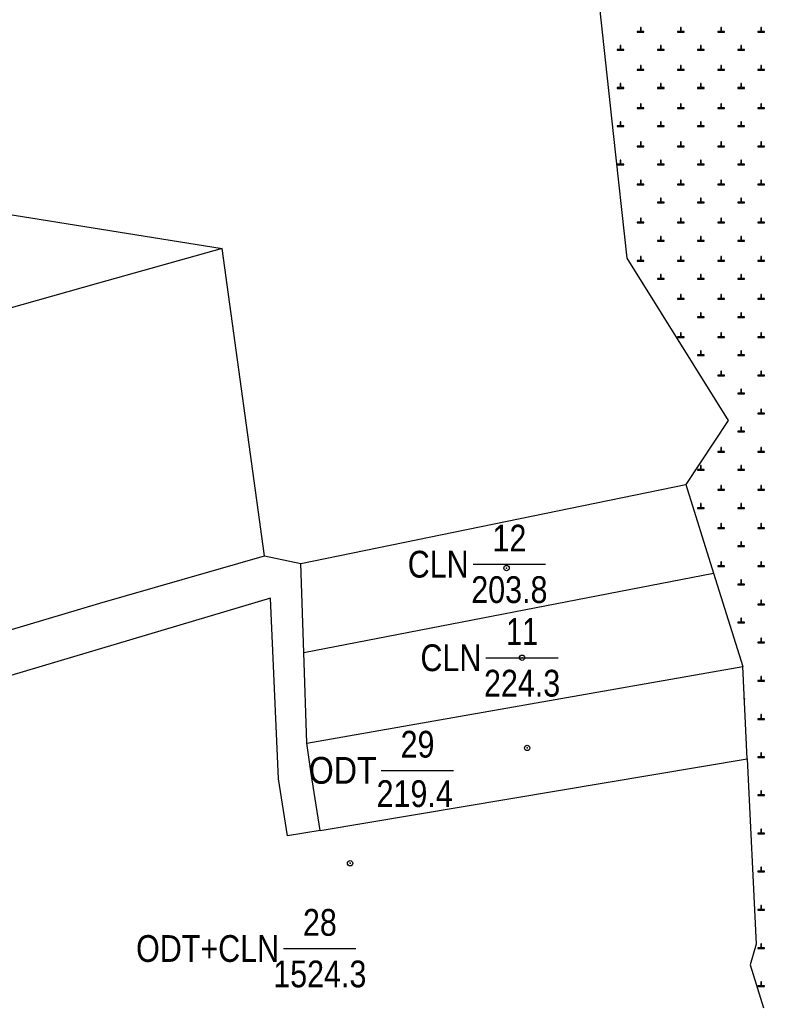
# Model space of a CAD drawing. Header units: metres. Extents: x 551390 to 552118, y 1837759 to 1838646.
# Drawn here: x 551828.8 to 551884.9, y 1838434.8 to 1838508.5 of the extents above; entities that cross this region are included whole.
import ezdxf
from ezdxf.enums import TextEntityAlignment as Align

# ---------------------------------------------------------------- set-up
doc = ezdxf.new("R2010")
doc.units = ezdxf.units.M
doc.header["$LTSCALE"] = 0.8
doc.header["$PDMODE"] = 32
doc.header["$PDSIZE"] = 0.4
doc.linetypes.add('DASH_DOUBLE_DOT', pattern=[9.2, 5, -1.2, 0.3, -1.2, 0.3, -1.2])
for name, color, linetype, lineweight in [('10', 7, 'Continuous', 13), ('13', 7, 'Continuous', 13), ('19', 7, 'Continuous', 13), ('2', 7, 'DASH_DOUBLE_DOT', 25), ('23', 7, 'Continuous', 13)]:
    doc.layers.add(name, color=color, linetype=linetype, lineweight=lineweight)
doc.layers.add('4', color=7, linetype='Continuous')

msp = doc.modelspace()

# ---------------------------------------------------------------- linework, layer by layer
at = {"layer": '10'}
for p, q in [((551792.49, 1838499.67), (551843.91, 1838491.42)), ((551847.07, 1838468.45), (551843.91, 1838491.42)), ((551849.79, 1838467.89), (551878.53, 1838473.78)), ((551878.53, 1838473.78), (551880.61, 1838467.16)), ((551850.02, 1838461.23), (551880.61, 1838467.16)), ((551880.61, 1838467.16), (551882.8, 1838460.18)), ((551850.25, 1838454.45), (551882.8, 1838460.18)), ((551883.11, 1838453.3), (551882.8, 1838460.18)), ((551851.23, 1838447.94), (551883.11, 1838453.3))]:
    msp.add_line(p, q, dxfattribs=at)
for points in [[(551973.16, 1838500), (551951.16, 1838576.61), (551951.17, 1838576.63), (551932.18, 1838574.02), (551935.39, 1838524.4), (551872.61, 1838520.36), (551870.95, 1838519.99), (551873.12, 1838500)], [(551873.12, 1838500), (551874.13, 1838490.7), (551881.69, 1838478.57), (551878.53, 1838473.78)], [(551843.91, 1838491.42), (551834.7, 1838488.83), (551807.2, 1838481.05), (551795.49, 1838478.37)], [(551883.11, 1838453.3), (551883.78, 1838439.45), (551883.34, 1838437.9), (551884.34, 1838434.68)]]:
    msp.add_lwpolyline(points, dxfattribs=at)
at = {"layer": '13'}
for p, q in [((551862.66, 1838467.83), (551868.06, 1838467.83)), ((551863.61, 1838460.84), (551869.01, 1838460.84)), ((551855.8, 1838452.43), (551861.2, 1838452.43)), ((551848.51, 1838439.12), (551853.91, 1838439.12))]:
    msp.add_line(p, q, dxfattribs=at)
for p in [(551865.15, 1838467.54), (551866.31, 1838460.84), (551866.69, 1838454.1), (551853.47, 1838445.49)]:
    msp.add_point(p, dxfattribs=at)
at = {"layer": '19', "lineweight": 25}
msp.add_line((551882.91, 1838457.74), (551882.91, 1838457.79), dxfattribs=at)
at = {"layer": '19'}
for points in [[(551874.91, 1838507.58), (551875.41, 1838507.58), (551875.41, 1838507.63), (551875.19, 1838507.63), (551875.19, 1838507.93), (551875.14, 1838507.93), (551875.14, 1838507.63), (551874.91, 1838507.63)], [(551877.91, 1838507.58), (551878.41, 1838507.58), (551878.41, 1838507.63), (551878.19, 1838507.63), (551878.19, 1838507.93), (551878.14, 1838507.93), (551878.14, 1838507.63), (551877.91, 1838507.63)], [(551880.91, 1838507.58), (551881.41, 1838507.58), (551881.41, 1838507.63), (551881.19, 1838507.63), (551881.19, 1838507.93), (551881.14, 1838507.93), (551881.14, 1838507.63), (551880.91, 1838507.63)], [(551883.91, 1838507.58), (551884.41, 1838507.58), (551884.41, 1838507.63), (551884.19, 1838507.63), (551884.19, 1838507.93), (551884.14, 1838507.93), (551884.14, 1838507.63), (551883.91, 1838507.63)], [(551873.41, 1838506.23), (551873.91, 1838506.23), (551873.91, 1838506.28), (551873.69, 1838506.28), (551873.69, 1838506.58), (551873.64, 1838506.58), (551873.64, 1838506.28), (551873.41, 1838506.28)], [(551876.41, 1838506.23), (551876.91, 1838506.23), (551876.91, 1838506.28), (551876.69, 1838506.28), (551876.69, 1838506.58), (551876.64, 1838506.58), (551876.64, 1838506.28), (551876.41, 1838506.28)], [(551879.41, 1838506.23), (551879.91, 1838506.23), (551879.91, 1838506.28), (551879.69, 1838506.28), (551879.69, 1838506.58), (551879.64, 1838506.58), (551879.64, 1838506.28), (551879.41, 1838506.28)], [(551882.41, 1838506.23), (551882.91, 1838506.23), (551882.91, 1838506.28), (551882.69, 1838506.28), (551882.69, 1838506.58), (551882.64, 1838506.58), (551882.64, 1838506.28), (551882.41, 1838506.28)], [(551874.91, 1838504.73), (551875.41, 1838504.73), (551875.41, 1838504.78), (551875.19, 1838504.78), (551875.19, 1838505.08), (551875.14, 1838505.08), (551875.14, 1838504.78), (551874.91, 1838504.78)], [(551877.91, 1838504.73), (551878.41, 1838504.73), (551878.41, 1838504.78), (551878.19, 1838504.78), (551878.19, 1838505.08), (551878.14, 1838505.08), (551878.14, 1838504.78), (551877.91, 1838504.78)], [(551880.91, 1838504.73), (551881.41, 1838504.73), (551881.41, 1838504.78), (551881.19, 1838504.78), (551881.19, 1838505.08), (551881.14, 1838505.08), (551881.14, 1838504.78), (551880.91, 1838504.78)], [(551883.91, 1838504.73), (551884.41, 1838504.73), (551884.41, 1838504.78), (551884.19, 1838504.78), (551884.19, 1838505.08), (551884.14, 1838505.08), (551884.14, 1838504.78), (551883.91, 1838504.78)], [(551873.41, 1838503.38), (551873.91, 1838503.38), (551873.91, 1838503.43), (551873.69, 1838503.43), (551873.69, 1838503.73), (551873.64, 1838503.73), (551873.64, 1838503.43), (551873.41, 1838503.43)], [(551876.41, 1838503.38), (551876.91, 1838503.38), (551876.91, 1838503.43), (551876.69, 1838503.43), (551876.69, 1838503.73), (551876.64, 1838503.73), (551876.64, 1838503.43), (551876.41, 1838503.43)], [(551879.41, 1838503.38), (551879.91, 1838503.38), (551879.91, 1838503.43), (551879.69, 1838503.43), (551879.69, 1838503.73), (551879.64, 1838503.73), (551879.64, 1838503.43), (551879.41, 1838503.43)], [(551882.41, 1838503.38), (551882.91, 1838503.38), (551882.91, 1838503.43), (551882.69, 1838503.43), (551882.69, 1838503.73), (551882.64, 1838503.73), (551882.64, 1838503.43), (551882.41, 1838503.43)], [(551874.91, 1838501.88), (551875.41, 1838501.88), (551875.41, 1838501.93), (551875.19, 1838501.93), (551875.19, 1838502.23), (551875.14, 1838502.23), (551875.14, 1838501.93), (551874.91, 1838501.93)], [(551877.91, 1838501.88), (551878.41, 1838501.88), (551878.41, 1838501.93), (551878.19, 1838501.93), (551878.19, 1838502.23), (551878.14, 1838502.23), (551878.14, 1838501.93), (551877.91, 1838501.93)], [(551880.91, 1838501.88), (551881.41, 1838501.88), (551881.41, 1838501.93), (551881.19, 1838501.93), (551881.19, 1838502.23), (551881.14, 1838502.23), (551881.14, 1838501.93), (551880.91, 1838501.93)], [(551883.91, 1838501.88), (551884.41, 1838501.88), (551884.41, 1838501.93), (551884.19, 1838501.93), (551884.19, 1838502.23), (551884.14, 1838502.23), (551884.14, 1838501.93), (551883.91, 1838501.93)], [(551873.41, 1838500.52), (551873.91, 1838500.52), (551873.91, 1838500.57), (551873.69, 1838500.57), (551873.69, 1838500.88), (551873.64, 1838500.88), (551873.64, 1838500.57), (551873.41, 1838500.57)], [(551876.41, 1838500.52), (551876.91, 1838500.52), (551876.91, 1838500.57), (551876.69, 1838500.57), (551876.69, 1838500.88), (551876.64, 1838500.88), (551876.64, 1838500.57), (551876.41, 1838500.57)], [(551879.41, 1838500.52), (551879.91, 1838500.52), (551879.91, 1838500.57), (551879.69, 1838500.57), (551879.69, 1838500.88), (551879.64, 1838500.88), (551879.64, 1838500.57), (551879.41, 1838500.57)], [(551882.41, 1838500.52), (551882.91, 1838500.52), (551882.91, 1838500.57), (551882.69, 1838500.57), (551882.69, 1838500.88), (551882.64, 1838500.88), (551882.64, 1838500.57), (551882.41, 1838500.57)], [(551874.91, 1838499.02), (551875.41, 1838499.02), (551875.41, 1838499.07), (551875.19, 1838499.07), (551875.19, 1838499.38), (551875.14, 1838499.38), (551875.14, 1838499.07), (551874.91, 1838499.07)], [(551877.91, 1838499.02), (551878.41, 1838499.02), (551878.41, 1838499.07), (551878.19, 1838499.07), (551878.19, 1838499.38), (551878.14, 1838499.38), (551878.14, 1838499.07), (551877.91, 1838499.07)], [(551880.91, 1838499.02), (551881.41, 1838499.02), (551881.41, 1838499.07), (551881.19, 1838499.07), (551881.19, 1838499.38), (551881.14, 1838499.38), (551881.14, 1838499.07), (551880.91, 1838499.07)], [(551883.91, 1838499.02), (551884.41, 1838499.02), (551884.41, 1838499.07), (551884.19, 1838499.07), (551884.19, 1838499.38), (551884.14, 1838499.38), (551884.14, 1838499.07), (551883.91, 1838499.07)], [(551873.41, 1838497.67), (551873.91, 1838497.67), (551873.91, 1838497.72), (551873.69, 1838497.72), (551873.69, 1838498.02), (551873.64, 1838498.02), (551873.64, 1838497.72), (551873.41, 1838497.72)], [(551876.41, 1838497.67), (551876.91, 1838497.67), (551876.91, 1838497.72), (551876.69, 1838497.72), (551876.69, 1838498.02), (551876.64, 1838498.02), (551876.64, 1838497.72), (551876.41, 1838497.72)], [(551879.41, 1838497.67), (551879.91, 1838497.67), (551879.91, 1838497.72), (551879.69, 1838497.72), (551879.69, 1838498.02), (551879.64, 1838498.02), (551879.64, 1838497.72), (551879.41, 1838497.72)], [(551882.41, 1838497.67), (551882.91, 1838497.67), (551882.91, 1838497.72), (551882.69, 1838497.72), (551882.69, 1838498.02), (551882.64, 1838498.02), (551882.64, 1838497.72), (551882.41, 1838497.72)], [(551874.91, 1838496.17), (551875.41, 1838496.17), (551875.41, 1838496.22), (551875.19, 1838496.22), (551875.19, 1838496.52), (551875.14, 1838496.52), (551875.14, 1838496.22), (551874.91, 1838496.22)], [(551877.91, 1838496.17), (551878.41, 1838496.17), (551878.41, 1838496.22), (551878.19, 1838496.22), (551878.19, 1838496.52), (551878.14, 1838496.52), (551878.14, 1838496.22), (551877.91, 1838496.22)], [(551880.91, 1838496.17), (551881.41, 1838496.17), (551881.41, 1838496.22), (551881.19, 1838496.22), (551881.19, 1838496.52), (551881.14, 1838496.52), (551881.14, 1838496.22), (551880.91, 1838496.22)], [(551883.91, 1838496.17), (551884.41, 1838496.17), (551884.41, 1838496.22), (551884.19, 1838496.22), (551884.19, 1838496.52), (551884.14, 1838496.52), (551884.14, 1838496.22), (551883.91, 1838496.22)], [(551876.41, 1838494.82), (551876.91, 1838494.82), (551876.91, 1838494.87), (551876.69, 1838494.87), (551876.69, 1838495.17), (551876.64, 1838495.17), (551876.64, 1838494.87), (551876.41, 1838494.87)], [(551879.41, 1838494.82), (551879.91, 1838494.82), (551879.91, 1838494.87), (551879.69, 1838494.87), (551879.69, 1838495.17), (551879.64, 1838495.17), (551879.64, 1838494.87), (551879.41, 1838494.87)], [(551882.41, 1838494.82), (551882.91, 1838494.82), (551882.91, 1838494.87), (551882.69, 1838494.87), (551882.69, 1838495.17), (551882.64, 1838495.17), (551882.64, 1838494.87), (551882.41, 1838494.87)], [(551874.91, 1838493.32), (551875.41, 1838493.32), (551875.41, 1838493.37), (551875.19, 1838493.37), (551875.19, 1838493.67), (551875.14, 1838493.67), (551875.14, 1838493.37), (551874.91, 1838493.37)], [(551877.91, 1838493.32), (551878.41, 1838493.32), (551878.41, 1838493.37), (551878.19, 1838493.37), (551878.19, 1838493.67), (551878.14, 1838493.67), (551878.14, 1838493.37), (551877.91, 1838493.37)], [(551880.91, 1838493.32), (551881.41, 1838493.32), (551881.41, 1838493.37), (551881.19, 1838493.37), (551881.19, 1838493.67), (551881.14, 1838493.67), (551881.14, 1838493.37), (551880.91, 1838493.37)], [(551883.91, 1838493.32), (551884.41, 1838493.32), (551884.41, 1838493.37), (551884.19, 1838493.37), (551884.19, 1838493.67), (551884.14, 1838493.67), (551884.14, 1838493.37), (551883.91, 1838493.37)], [(551876.41, 1838491.97), (551876.91, 1838491.97), (551876.91, 1838492.02), (551876.69, 1838492.02), (551876.69, 1838492.32), (551876.64, 1838492.32), (551876.64, 1838492.02), (551876.41, 1838492.02)], [(551879.41, 1838491.97), (551879.91, 1838491.97), (551879.91, 1838492.02), (551879.69, 1838492.02), (551879.69, 1838492.32), (551879.64, 1838492.32), (551879.64, 1838492.02), (551879.41, 1838492.02)], [(551882.41, 1838491.97), (551882.91, 1838491.97), (551882.91, 1838492.02), (551882.69, 1838492.02), (551882.69, 1838492.32), (551882.64, 1838492.32), (551882.64, 1838492.02), (551882.41, 1838492.02)], [(551874.91, 1838490.47), (551875.41, 1838490.47), (551875.41, 1838490.52), (551875.19, 1838490.52), (551875.19, 1838490.82), (551875.14, 1838490.82), (551875.14, 1838490.52), (551874.91, 1838490.52)], [(551877.91, 1838490.47), (551878.41, 1838490.47), (551878.41, 1838490.52), (551878.19, 1838490.52), (551878.19, 1838490.82), (551878.14, 1838490.82), (551878.14, 1838490.52), (551877.91, 1838490.52)], [(551880.91, 1838490.47), (551881.41, 1838490.47), (551881.41, 1838490.52), (551881.19, 1838490.52), (551881.19, 1838490.82), (551881.14, 1838490.82), (551881.14, 1838490.52), (551880.91, 1838490.52)], [(551883.91, 1838490.47), (551884.41, 1838490.47), (551884.41, 1838490.52), (551884.19, 1838490.52), (551884.19, 1838490.82), (551884.14, 1838490.82), (551884.14, 1838490.52), (551883.91, 1838490.52)], [(551876.41, 1838489.12), (551876.91, 1838489.12), (551876.91, 1838489.17), (551876.69, 1838489.17), (551876.69, 1838489.47), (551876.64, 1838489.47), (551876.64, 1838489.17), (551876.41, 1838489.17)], [(551879.41, 1838489.12), (551879.91, 1838489.12), (551879.91, 1838489.17), (551879.69, 1838489.17), (551879.69, 1838489.47), (551879.64, 1838489.47), (551879.64, 1838489.17), (551879.41, 1838489.17)], [(551882.41, 1838489.12), (551882.91, 1838489.12), (551882.91, 1838489.17), (551882.69, 1838489.17), (551882.69, 1838489.47), (551882.64, 1838489.47), (551882.64, 1838489.17), (551882.41, 1838489.17)], [(551877.91, 1838487.62), (551878.41, 1838487.62), (551878.41, 1838487.67), (551878.19, 1838487.67), (551878.19, 1838487.97), (551878.14, 1838487.97), (551878.14, 1838487.67), (551877.91, 1838487.67)], [(551880.91, 1838487.62), (551881.41, 1838487.62), (551881.41, 1838487.67), (551881.19, 1838487.67), (551881.19, 1838487.97), (551881.14, 1838487.97), (551881.14, 1838487.67), (551880.91, 1838487.67)], [(551883.91, 1838487.62), (551884.41, 1838487.62), (551884.41, 1838487.67), (551884.19, 1838487.67), (551884.19, 1838487.97), (551884.14, 1838487.97), (551884.14, 1838487.67), (551883.91, 1838487.67)], [(551879.41, 1838486.26), (551879.91, 1838486.26), (551879.91, 1838486.31), (551879.69, 1838486.31), (551879.69, 1838486.62), (551879.64, 1838486.62), (551879.64, 1838486.31), (551879.41, 1838486.31)], [(551882.41, 1838486.26), (551882.91, 1838486.26), (551882.91, 1838486.31), (551882.69, 1838486.31), (551882.69, 1838486.62), (551882.64, 1838486.62), (551882.64, 1838486.31), (551882.41, 1838486.31)], [(551877.91, 1838484.76), (551878.41, 1838484.76), (551878.41, 1838484.81), (551878.19, 1838484.81), (551878.19, 1838485.12), (551878.14, 1838485.12), (551878.14, 1838484.81), (551877.91, 1838484.81)], [(551880.91, 1838484.76), (551881.41, 1838484.76), (551881.41, 1838484.81), (551881.19, 1838484.81), (551881.19, 1838485.12), (551881.14, 1838485.12), (551881.14, 1838484.81), (551880.91, 1838484.81)], [(551883.91, 1838484.76), (551884.41, 1838484.76), (551884.41, 1838484.81), (551884.19, 1838484.81), (551884.19, 1838485.12), (551884.14, 1838485.12), (551884.14, 1838484.81), (551883.91, 1838484.81)], [(551879.41, 1838483.41), (551879.91, 1838483.41), (551879.91, 1838483.46), (551879.69, 1838483.46), (551879.69, 1838483.76), (551879.64, 1838483.76), (551879.64, 1838483.46), (551879.41, 1838483.46)], [(551882.41, 1838483.41), (551882.91, 1838483.41), (551882.91, 1838483.46), (551882.69, 1838483.46), (551882.69, 1838483.76), (551882.64, 1838483.76), (551882.64, 1838483.46), (551882.41, 1838483.46)], [(551880.91, 1838481.91), (551881.41, 1838481.91), (551881.41, 1838481.96), (551881.19, 1838481.96), (551881.19, 1838482.26), (551881.14, 1838482.26), (551881.14, 1838481.96), (551880.91, 1838481.96)], [(551883.91, 1838481.91), (551884.41, 1838481.91), (551884.41, 1838481.96), (551884.19, 1838481.96), (551884.19, 1838482.26), (551884.14, 1838482.26), (551884.14, 1838481.96), (551883.91, 1838481.96)], [(551882.41, 1838480.56), (551882.91, 1838480.56), (551882.91, 1838480.61), (551882.69, 1838480.61), (551882.69, 1838480.91), (551882.64, 1838480.91), (551882.64, 1838480.61), (551882.41, 1838480.61)], [(551883.91, 1838479.06), (551884.41, 1838479.06), (551884.41, 1838479.11), (551884.19, 1838479.11), (551884.19, 1838479.41), (551884.14, 1838479.41), (551884.14, 1838479.11), (551883.91, 1838479.11)], [(551882.41, 1838477.71), (551882.91, 1838477.71), (551882.91, 1838477.76), (551882.69, 1838477.76), (551882.69, 1838478.06), (551882.64, 1838478.06), (551882.64, 1838477.76), (551882.41, 1838477.76)], [(551880.91, 1838476.21), (551881.41, 1838476.21), (551881.41, 1838476.26), (551881.19, 1838476.26), (551881.19, 1838476.56), (551881.14, 1838476.56), (551881.14, 1838476.26), (551880.91, 1838476.26)], [(551883.91, 1838476.21), (551884.41, 1838476.21), (551884.41, 1838476.26), (551884.19, 1838476.26), (551884.19, 1838476.56), (551884.14, 1838476.56), (551884.14, 1838476.26), (551883.91, 1838476.26)], [(551879.41, 1838474.86), (551879.91, 1838474.86), (551879.91, 1838474.91), (551879.69, 1838474.91), (551879.69, 1838475.21), (551879.64, 1838475.21), (551879.64, 1838474.91), (551879.41, 1838474.91)], [(551882.41, 1838474.86), (551882.91, 1838474.86), (551882.91, 1838474.91), (551882.69, 1838474.91), (551882.69, 1838475.21), (551882.64, 1838475.21), (551882.64, 1838474.91), (551882.41, 1838474.91)], [(551880.91, 1838473.36), (551881.41, 1838473.36), (551881.41, 1838473.41), (551881.19, 1838473.41), (551881.19, 1838473.71), (551881.14, 1838473.71), (551881.14, 1838473.41), (551880.91, 1838473.41)], [(551883.91, 1838473.36), (551884.41, 1838473.36), (551884.41, 1838473.41), (551884.19, 1838473.41), (551884.19, 1838473.71), (551884.14, 1838473.71), (551884.14, 1838473.41), (551883.91, 1838473.41)], [(551879.41, 1838472), (551879.91, 1838472), (551879.91, 1838472.05), (551879.69, 1838472.05), (551879.69, 1838472.36), (551879.64, 1838472.36), (551879.64, 1838472.05), (551879.41, 1838472.05)], [(551882.41, 1838472), (551882.91, 1838472), (551882.91, 1838472.05), (551882.69, 1838472.05), (551882.69, 1838472.36), (551882.64, 1838472.36), (551882.64, 1838472.05), (551882.41, 1838472.05)], [(551880.91, 1838470.5), (551881.41, 1838470.5), (551881.41, 1838470.55), (551881.19, 1838470.55), (551881.19, 1838470.86), (551881.14, 1838470.86), (551881.14, 1838470.55), (551880.91, 1838470.55)], [(551883.91, 1838470.5), (551884.41, 1838470.5), (551884.41, 1838470.55), (551884.19, 1838470.55), (551884.19, 1838470.86), (551884.14, 1838470.86), (551884.14, 1838470.55), (551883.91, 1838470.55)], [(551882.41, 1838469.15), (551882.91, 1838469.15), (551882.91, 1838469.2), (551882.69, 1838469.2), (551882.69, 1838469.5), (551882.64, 1838469.5), (551882.64, 1838469.2), (551882.41, 1838469.2)], [(551880.91, 1838467.65), (551881.41, 1838467.65), (551881.41, 1838467.7), (551881.19, 1838467.7), (551881.19, 1838468), (551881.14, 1838468), (551881.14, 1838467.7), (551880.91, 1838467.7)], [(551883.91, 1838467.65), (551884.41, 1838467.65), (551884.41, 1838467.7), (551884.19, 1838467.7), (551884.19, 1838468), (551884.14, 1838468), (551884.14, 1838467.7), (551883.91, 1838467.7)], [(551882.41, 1838466.3), (551882.91, 1838466.3), (551882.91, 1838466.35), (551882.69, 1838466.35), (551882.69, 1838466.65), (551882.64, 1838466.65), (551882.64, 1838466.35), (551882.41, 1838466.35)], [(551883.91, 1838464.8), (551884.41, 1838464.8), (551884.41, 1838464.85), (551884.19, 1838464.85), (551884.19, 1838465.15), (551884.14, 1838465.15), (551884.14, 1838464.85), (551883.91, 1838464.85)], [(551882.41, 1838463.45), (551882.91, 1838463.45), (551882.91, 1838463.5), (551882.69, 1838463.5), (551882.69, 1838463.8), (551882.64, 1838463.8), (551882.64, 1838463.5), (551882.41, 1838463.5)], [(551883.91, 1838461.95), (551884.41, 1838461.95), (551884.41, 1838462), (551884.19, 1838462), (551884.19, 1838462.3), (551884.14, 1838462.3), (551884.14, 1838462), (551883.91, 1838462)], [(551883.91, 1838459.1), (551884.41, 1838459.1), (551884.41, 1838459.15), (551884.19, 1838459.15), (551884.19, 1838459.45), (551884.14, 1838459.45), (551884.14, 1838459.15), (551883.91, 1838459.15)], [(551883.91, 1838456.24), (551884.41, 1838456.24), (551884.41, 1838456.29), (551884.19, 1838456.29), (551884.19, 1838456.6), (551884.14, 1838456.6), (551884.14, 1838456.29), (551883.91, 1838456.29)], [(551883.91, 1838453.39), (551884.41, 1838453.39), (551884.41, 1838453.44), (551884.19, 1838453.44), (551884.19, 1838453.74), (551884.14, 1838453.74), (551884.14, 1838453.44), (551883.91, 1838453.44)], [(551883.91, 1838450.54), (551884.41, 1838450.54), (551884.41, 1838450.59), (551884.19, 1838450.59), (551884.19, 1838450.89), (551884.14, 1838450.89), (551884.14, 1838450.59), (551883.91, 1838450.59)], [(551883.91, 1838447.69), (551884.41, 1838447.69), (551884.41, 1838447.74), (551884.19, 1838447.74), (551884.19, 1838448.04), (551884.14, 1838448.04), (551884.14, 1838447.74), (551883.91, 1838447.74)], [(551883.91, 1838444.84), (551884.41, 1838444.84), (551884.41, 1838444.89), (551884.19, 1838444.89), (551884.19, 1838445.19), (551884.14, 1838445.19), (551884.14, 1838444.89), (551883.91, 1838444.89)], [(551883.91, 1838441.98), (551884.41, 1838441.98), (551884.41, 1838442.03), (551884.19, 1838442.03), (551884.19, 1838442.34), (551884.14, 1838442.34), (551884.14, 1838442.03), (551883.91, 1838442.03)], [(551883.91, 1838439.13), (551884.41, 1838439.13), (551884.41, 1838439.18), (551884.19, 1838439.18), (551884.19, 1838439.48), (551884.14, 1838439.48), (551884.14, 1838439.18), (551883.91, 1838439.18)], [(551883.91, 1838436.28), (551884.41, 1838436.28), (551884.41, 1838436.33), (551884.19, 1838436.33), (551884.19, 1838436.63), (551884.14, 1838436.63), (551884.14, 1838436.33), (551883.91, 1838436.33)]]:
    msp.add_lwpolyline(points, close=True, dxfattribs=at)
at = {"layer": '23'}
for p, q in [((551847.07, 1838468.45), (551849.79, 1838467.89)), ((551850.02, 1838461.23), (551849.79, 1838467.89)), ((551850.25, 1838454.45), (551850.02, 1838461.23))]:
    msp.add_line(p, q, dxfattribs=at)
for points in [[(551763.49, 1838464.29), (551768.5, 1838446.22), (551788.94, 1838451.88), (551803.55, 1838455.73), (551822.5, 1838461.27), (551834.8, 1838464.93), (551847.07, 1838468.45)], [(551851.23, 1838447.94), (551848.79, 1838447.54), (551848.12, 1838451.79), (551847.52, 1838465.29), (551821.09, 1838457.43)], [(551851.23, 1838447.94), (551850.56, 1838452.19), (551850.25, 1838454.45)]]:
    msp.add_lwpolyline(points, dxfattribs=at)

# ---------------------------------------------------------------- texts
at = {"layer": '13'}
for s, width, p in [('12', 0.85, (551865.365, 1838468.78)), ('11', 0.8, (551866.31, 1838461.8)), ('29', 0.85, (551858.505, 1838453.38)), ('28', 0.85, (551851.215, 1838440.07))]:
    msp.add_text(s, height=2, dxfattribs=dict(at, width=width)).set_placement(p, align=Align.CENTER)
at = {"layer": '2'}
for s, width, p in [('CLN', 0.85, (551862.32, 1838466.83)), ('CLN', 0.85, (551863.27, 1838459.84)), ('ODT', 0.9, (551855.46, 1838451.43)), ('ODT+CLN', 0.85, (551848.17, 1838438.12))]:
    msp.add_text(s, height=2, dxfattribs=dict(at, width=width)).set_placement(p, align=Align.RIGHT)
at = {"layer": '4', "width": 0.85}
for s, p in [('203.8', (551865.36, 1838464.93)), ('224.3', (551866.31, 1838457.94)), ('219.4', (551858.29, 1838449.69)), ('1524.3', (551851.21, 1838436.22))]:
    msp.add_text(s, height=2, dxfattribs=at).set_placement(p, align=Align.CENTER)

doc.saveas('drawing.dxf')
